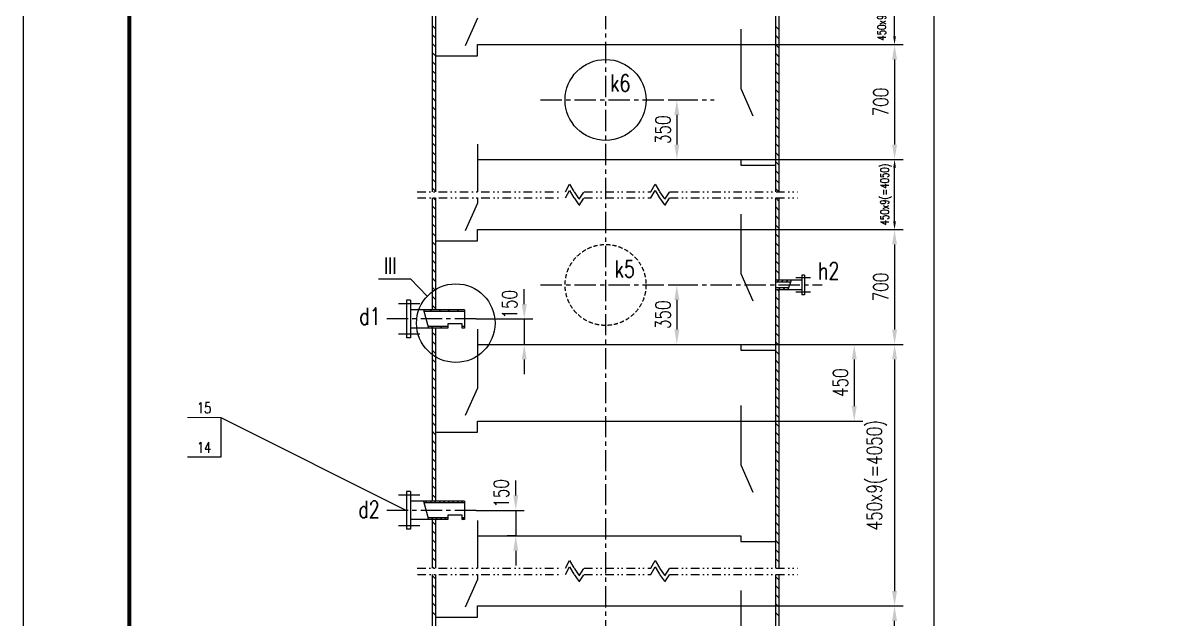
# Model space of a CAD drawing. Extents: x 3113 to 17963, y 3714 to 24739.
# Drawn here: x 3113 to 9889, y 14931 to 18435 of the extents above; entities that cross this region are included whole.
import ezdxf
from ezdxf.enums import TextEntityAlignment as Align

# ---------------------------------------------------------------- set-up
doc = ezdxf.new("R2010")
doc.units = 0
doc.header["$LTSCALE"] = 100
doc.header["$MEASUREMENT"] = 0
for name, pattern in [('CENTER', [2, 1.25, -0.25, 0.25, -0.25]), ('DIVIDE', [1.25, 0.5, -0.25, 0, -0.25, 0, -0.25]), ('HIDDEN', [0.375, 0.25, -0.125])]:
    doc.linetypes.add(name, pattern=pattern)
doc.layers.get('0').update_dxf_attribs({"linetype": 'CONTINUOUS', "lineweight": 25})
doc.layers.get('DEFPOINTS').update_dxf_attribs({"linetype": 'CONTINUOUS', "lineweight": 25})
for name, color, linetype, lineweight in [('1', 2, 'CENTER', 9), ('2', 3, 'HIDDEN', 9), ('3', 4, 'DIVIDE', 9), ('5', 1, 'CONTINUOUS', 9), ('dim', 1, 'CONTINUOUS', 9), ('text', 2, 'CONTINUOUS', 13)]:
    doc.layers.add(name, color=color, linetype=linetype, lineweight=lineweight)
doc.styles.add('COMPLEX', font='romanc', dxfattribs={"width": 0.75, "bigfont": 'HZTXT'})
doc.styles.add('ROMANS', font='romans', dxfattribs={"width": 0.75})
doc.styles.get("Standard").update_dxf_attribs({"font": 'txt', "width": 0.75, "bigfont": 'hztxt'})
doc.dimstyles.get("Standard").update_dxf_attribs({"dimtxt": 0.18, "dimasz": 0.18, "dimexe": 0.18, "dimexo": 0.0625, "dimgap": 0.09, "dimtad": 0, "dimtih": 1, "dimtoh": 1, "dimdec": 4, "dimzin": 0, "dimdsep": 46, "dimtxsty": 'Standard', "dimcen": 0.09, "dimadec": 0, "dimazin": 0, "dimtfac": 1, "dimtdec": 4, "dimtofl": 0, "dimtmove": 0, "dimatfit": 3, "dimfxl": 0, "dimtolj": 1, "dimtzin": 0, "dimarcsym": 0})

# ---------------------------------------------------------------- blocks, each defined once
blk = doc.blocks.new('*D14')
at = {"layer": 'DEFPOINTS', "color": 0}
for p in [(6911.5, 17982.6), (6911.5, 17632.6), (6958.5, 17632.6)]:
    blk.add_point(p, dxfattribs=at)
at = {"layer": 'dim', "color": 0, "lineweight": -2}
for p, q in [((6911.5, 17982.6), (7008.5, 17982.6)), ((6958.5, 17895.1), (6958.5, 17720.1)), ((6911.5, 17632.6), (7008.5, 17632.6))]:
    blk.add_line(p, q, dxfattribs=at)
at = {"layer": 'dim', "color": 0}
for points in [[(6943.9, 17895.1), (6973.1, 17895.1), (6958.5, 17982.6)], [(6943.9, 17720.1), (6973.1, 17720.1), (6958.5, 17632.6)]]:
    blk.add_solid(points, dxfattribs=at)
at = {"layer": 'dim', "color": 0, "insert": (6877.2, 17807.6), "char_height": 87.5, "attachment_point": 5, "rotation": 90, "style": 'ROMANS'}
blk.add_mtext('\\A1;350', dxfattribs=at)
blk = doc.blocks.new('*D15')
at = {"layer": 'DEFPOINTS', "color": 0}
for p in [(6911.5, 16894.8), (6911.5, 16544.8), (6958.5, 16544.8)]:
    blk.add_point(p, dxfattribs=at)
at = {"layer": 'dim', "color": 0, "lineweight": -2}
for p, q in [((6911.5, 16894.8), (7008.5, 16894.8)), ((6958.5, 16807.3), (6958.5, 16632.3)), ((6911.5, 16544.8), (7008.5, 16544.8))]:
    blk.add_line(p, q, dxfattribs=at)
at = {"layer": 'dim', "color": 0}
for points in [[(6943.9, 16807.3), (6973.1, 16807.3), (6958.5, 16894.8)], [(6943.9, 16632.3), (6973.1, 16632.3), (6958.5, 16544.8)]]:
    blk.add_solid(points, dxfattribs=at)
at = {"layer": 'dim', "color": 0, "insert": (6877.2, 16719.8), "char_height": 87.5, "attachment_point": 5, "rotation": 90, "style": 'ROMANS'}
blk.add_mtext('\\A1;350', dxfattribs=at)
blk = doc.blocks.new('*D16')
at = {"layer": 'DEFPOINTS', "color": 0}
for p in [(5777.6, 16694.8), (6011, 16544.8), (6061, 16544.8)]:
    blk.add_point(p, dxfattribs=at)
at = {"layer": 'dim', "color": 0, "lineweight": -2}
for p, q in [((6061, 16782.3), (6061, 16869.8)), ((5777.6, 16694.8), (6111, 16694.8)), ((6061, 16694.8), (6061, 16544.8)), ((6011, 16544.8), (6111, 16544.8)), ((6061, 16457.3), (6061, 16369.8))]:
    blk.add_line(p, q, dxfattribs=at)
at = {"layer": 'dim', "color": 0}
for points in [[(6046.4, 16782.3), (6075.6, 16782.3), (6061, 16694.8)], [(6046.4, 16457.3), (6075.6, 16457.3), (6061, 16544.8)]]:
    blk.add_solid(points, dxfattribs=at)
at = {"layer": 'dim', "color": 0, "insert": (5975.2, 16781.3), "char_height": 87.5, "attachment_point": 5, "rotation": 90, "style": 'ROMANS'}
blk.add_mtext('\\A1;150', dxfattribs=at)
blk = doc.blocks.new('*D17')
at = {"layer": 'DEFPOINTS', "color": 0}
for p in [(5777.6, 15569.4), (6011, 15419.4), (6011, 15419.4)]:
    blk.add_point(p, dxfattribs=at)
at = {"layer": 'dim', "color": 0, "lineweight": -2}
for p, q in [((6011, 15656.9), (6011, 15744.4)), ((5777.6, 15569.4), (6061, 15569.4)), ((6011, 15569.4), (6011, 15419.4)), ((6011, 15419.4), (5961, 15419.4)), ((6011, 15331.9), (6011, 15244.4))]:
    blk.add_line(p, q, dxfattribs=at)
at = {"layer": 'dim', "color": 0}
for points in [[(5996.4, 15656.9), (6025.6, 15656.9), (6011, 15569.4)], [(5996.4, 15331.9), (6025.6, 15331.9), (6011, 15419.4)]]:
    blk.add_solid(points, dxfattribs=at)
at = {"layer": 'dim', "color": 0, "insert": (5925.7, 15668.8), "char_height": 87.5, "attachment_point": 5, "rotation": 90, "style": 'ROMANS'}
blk.add_mtext('\\A1;150', dxfattribs=at)
blk = doc.blocks.new('*D55')
at = {"layer": 'DEFPOINTS', "color": 0}
for p in [(7334.2, 15007.1), (8239.3, 15007.1), (7334.2, 14331.7)]:
    blk.add_point(p, dxfattribs=at)
at = {"layer": 'dim', "color": 0, "lineweight": -2}
for p, q in [((7334.2, 15007.1), (8289.3, 15007.1)), ((8239.3, 14419.2), (8239.3, 14919.6)), ((7334.2, 14331.7), (8289.3, 14331.7))]:
    blk.add_line(p, q, dxfattribs=at)
at = {"layer": 'dim', "color": 0}
for points in [[(8224.7, 14919.6), (8253.8, 14919.6), (8239.3, 15007.1)], [(8224.7, 14419.2), (8253.8, 14419.2), (8239.3, 14331.7)]]:
    blk.add_solid(points, dxfattribs=at)
at = {"layer": 'dim', "color": 0, "insert": (8158, 14669.4), "char_height": 87.5, "attachment_point": 5, "rotation": 90, "style": 'ROMANS'}
blk.add_mtext('\\A1;700', dxfattribs=at)
blk = doc.blocks.new('*D56')
at = {"layer": 'DEFPOINTS', "color": 0}
for p in [(7334.2, 17220.3), (7334.2, 16544.8), (8239.3, 16544.8)]:
    blk.add_point(p, dxfattribs=at)
at = {"layer": 'dim', "color": 0, "lineweight": -2}
for p, q in [((7334.2, 17220.3), (8289.3, 17220.3)), ((8239.3, 17132.8), (8239.3, 16632.3)), ((7334.2, 16544.8), (8289.3, 16544.8))]:
    blk.add_line(p, q, dxfattribs=at)
at = {"layer": 'dim', "color": 0}
for points in [[(8224.7, 17132.8), (8253.8, 17132.8), (8239.3, 17220.3)], [(8224.7, 16632.3), (8253.8, 16632.3), (8239.3, 16544.8)]]:
    blk.add_solid(points, dxfattribs=at)
at = {"layer": 'dim', "color": 0, "insert": (8158, 16882.6), "char_height": 87.5, "attachment_point": 5, "rotation": 90, "style": 'ROMANS'}
blk.add_mtext('\\A1;700', dxfattribs=at)
blk = doc.blocks.new('*D57')
at = {"layer": 'DEFPOINTS', "color": 0}
for p in [(7962.1, 16544.8), (7334.2, 15007.1), (8239.3, 15007.1)]:
    blk.add_point(p, dxfattribs=at)
at = {"layer": 'dim', "color": 0, "lineweight": -2}
for p, q in [((7962.1, 16544.8), (8289.3, 16544.8)), ((8239.3, 16457.3), (8239.3, 15094.6)), ((7334.2, 15007.1), (8289.3, 15007.1))]:
    blk.add_line(p, q, dxfattribs=at)
at = {"layer": 'dim', "color": 0}
for points in [[(8224.7, 16457.3), (8253.8, 16457.3), (8239.3, 16544.8)], [(8224.7, 15094.6), (8253.8, 15094.6), (8239.3, 15007.1)]]:
    blk.add_solid(points, dxfattribs=at)
at = {"layer": 'dim', "color": 0, "insert": (8135.1, 15776), "char_height": 87.5, "attachment_point": 5, "rotation": 90, "style": 'ROMANS'}
blk.add_mtext('\\A1;450x9(=4050)', dxfattribs=at)
blk = doc.blocks.new('*D58')
at = {"layer": 'DEFPOINTS', "color": 0}
for p in [(7334.2, 16544.8), (7334.2, 16094.8), (8002, 16094.8)]:
    blk.add_point(p, dxfattribs=at)
at = {"layer": 'dim', "color": 0, "lineweight": -2}
for p, q in [((7334.2, 16544.8), (8052, 16544.8)), ((8002, 16457.3), (8002, 16182.3)), ((7334.2, 16094.8), (8052, 16094.8))]:
    blk.add_line(p, q, dxfattribs=at)
at = {"layer": 'dim', "color": 0}
for points in [[(7987.4, 16457.3), (8016.6, 16457.3), (8002, 16544.8)], [(7987.4, 16182.3), (8016.6, 16182.3), (8002, 16094.8)]]:
    blk.add_solid(points, dxfattribs=at)
at = {"layer": 'dim', "color": 0, "insert": (7920.8, 16319.8), "char_height": 87.5, "attachment_point": 5, "rotation": 90, "style": 'ROMANS'}
blk.add_mtext('\\A1;450', dxfattribs=at)
blk = doc.blocks.new('*D59')
at = {"layer": 'DEFPOINTS', "color": 0}
for p in [(7334.2, 17632.6), (8239.3, 17632.6), (7334.2, 17220.3)]:
    blk.add_point(p, dxfattribs=at)
at = {"layer": 'dim', "color": 0, "lineweight": -2}
for p, q in [((7334.2, 17632.6), (8267.3, 17632.6)), ((8239.3, 17269.3), (8239.3, 17583.6)), ((7334.2, 17220.3), (8267.3, 17220.3))]:
    blk.add_line(p, q, dxfattribs=at)
at = {"layer": 'dim', "color": 0}
for points in [[(8231.1, 17583.6), (8247.4, 17583.6), (8239.3, 17632.6)], [(8231.1, 17269.3), (8247.4, 17269.3), (8239.3, 17220.3)]]:
    blk.add_solid(points, dxfattribs=at)
at = {"layer": 'dim', "color": 0, "insert": (8188.7, 17426.9), "char_height": 49, "attachment_point": 5, "rotation": 90, "style": 'ROMANS'}
blk.add_mtext('\\A1;450x9(=4050)', dxfattribs=at)
blk = doc.blocks.new('*D60')
at = {"layer": 'DEFPOINTS', "color": 0}
for p in [(7334.2, 18308), (7334.2, 17632.6), (8239.3, 17632.6)]:
    blk.add_point(p, dxfattribs=at)
at = {"layer": 'dim', "color": 0, "lineweight": -2}
for p, q in [((7334.2, 18308), (8289.3, 18308)), ((8239.3, 18220.5), (8239.3, 17720.1)), ((7334.2, 17632.6), (8289.3, 17632.6))]:
    blk.add_line(p, q, dxfattribs=at)
at = {"layer": 'dim', "color": 0}
for points in [[(8224.7, 18220.5), (8253.8, 18220.5), (8239.3, 18308)], [(8224.7, 17720.1), (8253.8, 17720.1), (8239.3, 17632.6)]]:
    blk.add_solid(points, dxfattribs=at)
at = {"layer": 'dim', "color": 0, "insert": (8158, 17970.3), "char_height": 87.5, "attachment_point": 5, "rotation": 90, "style": 'ROMANS'}
blk.add_mtext('\\A1;700', dxfattribs=at)
blk = doc.blocks.new('*D61')
at = {"layer": 'DEFPOINTS', "color": 0}
for p in [(7334.2, 18720.3), (8239.3, 18720.3), (7334.2, 18308)]:
    blk.add_point(p, dxfattribs=at)
at = {"layer": 'dim', "color": 0, "lineweight": -2}
for p, q in [((7334.2, 18720.3), (8267.3, 18720.3)), ((8239.3, 18357), (8239.3, 18671.3)), ((7334.2, 18308), (8267.3, 18308))]:
    blk.add_line(p, q, dxfattribs=at)
at = {"layer": 'dim', "color": 0}
for points in [[(8231.1, 18671.3), (8247.4, 18671.3), (8239.3, 18720.3)], [(8231.1, 18357), (8247.4, 18357), (8239.3, 18308)]]:
    blk.add_solid(points, dxfattribs=at)
at = {"layer": 'dim', "color": 0, "insert": (8171.3, 18513.5), "char_height": 49, "attachment_point": 5, "rotation": 90, "style": 'ROMANS'}
blk.add_mtext('\\A1;450x9(=4050)', dxfattribs=at)
blk = doc.blocks.new('*D67')
at = {"layer": 'DEFPOINTS', "color": 0}
for p in [(7612.7, 21813), (7959.8, 5684), (8470.1, 5684)]:
    blk.add_point(p, dxfattribs=at)
at = {"layer": 'dim', "color": 0, "lineweight": -2}
for p, q in [((7612.7, 21813), (8520.1, 21813)), ((8470.1, 21725.5), (8470.1, 5771.5)), ((7959.8, 5684), (8520.1, 5684))]:
    blk.add_line(p, q, dxfattribs=at)
at = {"layer": 'dim', "color": 0}
for points in [[(8455.5, 21725.5), (8484.7, 21725.5), (8470.1, 21813)], [(8455.5, 5771.5), (8484.7, 5771.5), (8470.1, 5684)]]:
    blk.add_solid(points, dxfattribs=at)
at = {"layer": 'dim', "color": 0, "insert": (8388.9, 13748.5), "char_height": 87.5, "attachment_point": 5, "rotation": 90, "style": 'ROMANS'}
blk.add_mtext('\\A1;40535', dxfattribs=at)

msp = doc.modelspace()

# ---------------------------------------------------------------- hatches: boundary and pattern name
at = {"layer": '5'}
h = msp.add_hatch(dxfattribs=at)
h.set_pattern_fill('ANSI31', color=256, scale=300, style=0)
h.set_pattern_definition([(45, (-5909.53, 33113.19), (-26.516504, 26.516504), [])])
h.paths.add_polyline_path([(5709.2, 16748.8), (5468.3, 16748.8), (5471, 16738.8), (5709.2, 16738.8)])
h.paths.add_polyline_path([(5611.2, 16650.8), (5494.7, 16650.8), (5497.4, 16640.8), (5611.2, 16640.8)])
h.paths.add_polyline_path([(5709.2, 16650.8), (5695.3, 16650.8), (5695.3, 16640.8), (5709.2, 16640.8)])
at = {"layer": 'dim'}
h = msp.add_hatch(dxfattribs=at)
h.set_pattern_fill('ANSI31', color=256, scale=150, style=0)
h.set_pattern_definition([(45, (3234.376, -924.178), (-13.258252, 13.258252), [])])
h.paths.add_polyline_path([(7539.2, 16922.8), (7539.2, 16910.8), (7626.9, 16910.8), (7631.2, 16922.8)])
h.paths.add_polyline_path([(7539.2, 16878.8), (7539.2, 16866.8), (7610.9, 16866.8), (7615.3, 16878.8)])
h = msp.add_hatch(dxfattribs=at)
h.set_pattern_fill('ANSI31', color=256, scale=150, style=0)
h.set_pattern_definition([(45, (3234.376, 1251.247), (-13.258252, 13.258252), [])])
h.paths.add_polyline_path([(5709.2, 15613.4), (5709.2, 15623.4), (5468.3, 15623.4), (5471, 15613.4)])
h.paths.add_polyline_path([(5494.7, 15525.4), (5497.4, 15515.4), (5611.2, 15515.4), (5611.2, 15525.4)])
h.paths.add_polyline_path([(5695.3, 15525.4), (5695.3, 15515.4), (5709.2, 15515.4), (5709.2, 15525.4)])

# ---------------------------------------------------------------- linework, layer by layer
for p, q in [((5519.2, 18494.1), (5519.2, 17443)), ((5539.2, 18494.1), (5539.2, 17443)), ((5785.2, 18463.1), (5713.4, 18301.7)), ((7539.2, 18494.1), (7539.2, 17443)), ((7559.2, 18494.1), (7559.2, 17443)), ((7334.2, 18398.8), (7334.2, 18050.8)), ((5785.2, 18242), (5785.2, 18308)), ((5785.2, 18308), (7334.2, 18308)), ((5539.2, 18242), (5785.2, 18242)), ((7334.2, 18050.8), (7406, 17889.5)), ((5785.2, 17723.3), (5785.2, 17443)), ((5785.2, 17632.6), (7334.2, 17632.6)), ((7334.2, 17632.6), (7334.2, 17599.8)), ((7539.2, 17648.6), (7539.2, 17443)), ((7559.2, 17648.6), (7559.2, 17443)), ((7334.2, 17599.8), (7539.2, 17599.8)), ((5519.2, 17406.4), (5519.2, 16748.8)), ((5539.2, 17406.4), (5539.2, 16748.8)), ((5785.2, 17375.3), (5713.4, 17214)), ((5785.2, 17406.4), (5785.2, 17375.3)), ((5785.2, 17406.4), (5785.2, 17375.3)), ((7539.2, 17406.4), (7539.2, 16894.8)), ((7559.2, 17406.4), (7559.2, 16922.8)), ((7334.2, 17311.1), (7334.2, 16963.1)), ((5785.2, 17220.3), (7334.2, 17220.3)), ((5785.2, 17154.3), (5785.2, 17220.3)), ((5977.5, 17220.3), (7334.2, 17220.3)), ((5539.2, 17154.3), (5785.2, 17154.3)), ((7334.2, 16963.1), (7406, 16801.8)), ((7693.2, 16952.3), (7693.2, 16837.3)), ((7709.2, 16952.3), (7693.2, 16952.3)), ((7709.2, 16952.3), (7709.2, 16837.3)), ((7693.2, 16922.8), (7539.2, 16922.8)), ((7626.9, 16910.8), (7539.2, 16910.8)), ((7539.2, 16894.8), (7539.2, 15229.8)), ((7615.3, 16878.8), (7539.2, 16878.8)), ((5391.2, 16804.8), (5369.2, 16804.8)), ((5369.2, 16804.8), (5369.2, 16584.8)), ((5391.2, 16804.8), (5391.2, 16584.8)), ((7693.2, 16866.8), (7539.2, 16866.8)), ((7559.2, 16866.8), (7559.2, 15229.8)), ((7709.2, 16837.3), (7693.2, 16837.3)), ((5709.2, 16748.8), (5391.2, 16748.8)), ((5709.2, 16738.8), (5471, 16738.8)), ((5709.2, 16748.8), (5709.2, 16640.8)), ((5611.2, 16640.8), (5391.2, 16640.8)), ((5611.2, 16650.8), (5494.7, 16650.8)), ((5519.2, 16640.8), (5519.2, 15623.4)), ((5539.2, 16640.8), (5539.2, 15623.4)), ((5611.2, 16667), (5611.2, 16640.8)), ((5695.3, 16667), (5611.2, 16667)), ((5695.3, 16640.8), (5695.3, 16667)), ((5709.2, 16650.8), (5695.3, 16650.8)), ((5709.2, 16640.8), (5695.3, 16640.8)), ((5785.2, 16635.6), (5785.2, 16287.6)), ((5391.2, 16584.8), (5369.2, 16584.8)), ((5785.2, 16544.8), (7334.2, 16544.8)), ((7334.2, 16544.8), (7334.2, 16512.1)), ((7334.2, 16512.1), (7539.2, 16512.1)), ((5785.2, 16287.6), (5713.4, 16126.3)), ((7334.2, 16185.6), (7334.2, 15837.6)), ((5785.2, 16028.8), (5785.2, 16094.8)), ((5785.2, 16094.8), (7334.2, 16094.8)), ((5539.2, 16028.8), (5785.2, 16028.8)), ((7334.2, 15837.6), (7406, 15676.3)), ((5369.2, 15679.4), (5369.2, 15459.4)), ((5391.2, 15679.4), (5369.2, 15679.4)), ((5391.2, 15679.4), (5391.2, 15459.4)), ((5709.2, 15623.4), (5391.2, 15623.4)), ((5709.2, 15613.4), (5471, 15613.4)), ((5709.2, 15623.4), (5709.2, 15515.4)), ((5611.2, 15525.4), (5494.7, 15525.4)), ((5695.3, 15541.5), (5611.2, 15541.5)), ((5611.2, 15541.5), (5611.2, 15515.4)), ((5695.3, 15515.4), (5695.3, 15541.5)), ((5709.2, 15525.4), (5695.3, 15525.4)), ((5391.2, 15459.4), (5369.2, 15459.4)), ((5611.2, 15515.4), (5391.2, 15515.4)), ((5519.2, 15515.4), (5519.2, 15229.8)), ((5539.2, 15515.4), (5539.2, 15229.8)), ((5709.2, 15515.4), (5695.3, 15515.4)), ((5785.2, 15510.1), (5785.2, 15229.8)), ((5785.2, 15419.4), (7334.2, 15419.4)), ((7334.2, 15419.4), (7334.2, 15386.6)), ((7334.2, 15386.6), (7539.2, 15386.6)), ((5519.2, 15193.2), (5519.2, 14142.1)), ((5539.2, 15193.2), (5539.2, 14142.1)), ((5785.2, 15193.2), (5785.2, 15162.2)), ((5785.2, 15193.2), (5785.2, 15162.2)), ((5785.2, 15193.2), (5785.2, 15162.2)), ((7539.2, 15193.2), (7539.2, 14142.1)), ((7559.2, 15193.2), (7559.2, 14709.7)), ((5785.2, 15162.2), (5713.4, 15000.8)), ((7334.2, 15097.9), (7334.2, 14749.9)), ((5785.2, 14941.1), (5785.2, 15007.1)), ((5785.2, 15007.1), (7334.2, 15007.1)), ((5977.5, 15007.1), (7334.2, 15007.1)), ((5539.2, 14941.1), (5785.2, 14941.1))]:
    msp.add_line(p, q)
at = {"color": 14}
msp.add_lwpolyline([(3112.7, 24739), (3112.7, 3714), (17962.7, 3714), (17962.7, 24739)], close=True, dxfattribs=at)
at = {"color": 14, "const_width": 22.5}
msp.add_lwpolyline([(3737.7, 24489), (3737.7, 3964), (17712.7, 3964), (17712.7, 24489)], close=True, dxfattribs=at)
msp.add_circle((6539.2, 17982.6), 238)
at = {"layer": '1'}
for p, q in [((6539.2, 21924), (6539.2, 6201.2)), ((6157.1, 17982.6), (7178.4, 17982.6)), ((6157.1, 16894.8), (7812.7, 16894.8)), ((7744.6, 16937.3), (7659.2, 16937.3)), ((7744.6, 16852.3), (7659.2, 16852.3)), ((5446.6, 16784.8), (5300.3, 16784.8)), ((5777.6, 16694.8), (5232.3, 16694.8)), ((5446.6, 16604.8), (5300.3, 16604.8)), ((5446.6, 15659.4), (5300.3, 15659.4)), ((5777.6, 15569.4), (5232.3, 15569.4)), ((5446.6, 15479.4), (5300.3, 15479.4))]:
    msp.add_line(p, q, dxfattribs=at)
at = {"layer": '2'}
msp.add_circle((6539.2, 16894.8), 238, dxfattribs=at)
at = {"layer": '3'}
for p, q in [((6353.7, 17443), (6384.6, 17398.5)), ((6384.6, 17398.5), (6412.5, 17443)), ((6857.1, 17443), (6888, 17398.5)), ((6888, 17398.5), (6916, 17443)), ((6353.7, 17406.4), (6384.6, 17361.9)), ((6384.6, 17361.9), (6412.5, 17406.4)), ((6857.1, 17406.4), (6888, 17361.9)), ((6888, 17361.9), (6916, 17406.4)), ((6353.7, 15229.8), (6384.6, 15185.3)), ((6353.7, 15193.2), (6384.6, 15148.7)), ((6384.6, 15185.3), (6412.5, 15229.8)), ((6384.6, 15148.7), (6412.5, 15193.2)), ((6857.1, 15229.8), (6888, 15185.3)), ((6857.1, 15193.2), (6888, 15148.7)), ((6888, 15185.3), (6916, 15229.8)), ((6888, 15148.7), (6916, 15193.2))]:
    msp.add_line(p, q, dxfattribs=at)
for points in [[(5431.4, 17443), (6302.9, 17443), (6327.2, 17487.2), (6353.7, 17443)], [(6412.5, 17443), (6806.3, 17443), (6830.6, 17487.2), (6857.1, 17443)], [(5432.5, 17406.4), (6302.9, 17406.4), (6327.2, 17450.6), (6353.7, 17406.4)], [(6412.5, 17406.4), (6806.3, 17406.4), (6830.6, 17450.6), (6857.1, 17406.4)], [(6916, 17443), (7669.2, 17443)], [(6916, 17406.4), (7669.2, 17406.4)], [(5431.4, 15229.8), (6302.9, 15229.8), (6327.2, 15274), (6353.7, 15229.8)], [(6412.5, 15229.8), (6806.3, 15229.8), (6830.6, 15274), (6857.1, 15229.8)], [(5432.5, 15193.2), (6302.9, 15193.2), (6327.2, 15237.4), (6353.7, 15193.2)], [(6412.5, 15193.2), (6806.3, 15193.2), (6830.6, 15237.4), (6857.1, 15193.2)], [(6916, 15229.8), (7669.2, 15229.8)], [(6916, 15193.2), (7669.2, 15193.2)]]:
    msp.add_lwpolyline(points, dxfattribs=at)
at = {"layer": '5'}
for p, q in [((5391, 16930.3), (5489.7, 16828.3)), ((4276.5, 16116), (4276.5, 15883.1)), ((4276.5, 16116), (5369.2, 15569.4))]:
    msp.add_line(p, q, dxfattribs=at)
for points in [[(5468.3, 16748.8), (5497.4, 16640.8)], [(5468.3, 15623.4), (5497.4, 15515.4)]]:
    msp.add_lwpolyline(points, dxfattribs=at)
msp.add_circle((5658.2, 16670.2), 231.1, dxfattribs=at)
at = {"layer": 'dim'}
for p, q in [((5539.2, 18400.8), (5519.2, 18420.8)), ((5539.2, 18347.8), (5519.2, 18367.8)), ((7559.2, 18396.1), (7539.2, 18416.1)), ((7559.2, 18343), (7539.2, 18363)), ((5539.2, 18294.7), (5519.2, 18314.7)), ((7559.2, 18290), (7539.2, 18310)), ((5539.2, 18241.7), (5519.2, 18261.7)), ((7559.2, 18237), (7539.2, 18257)), ((5539.2, 18188.7), (5519.2, 18208.7)), ((7559.2, 18183.9), (7539.2, 18203.9)), ((5539.2, 18135.6), (5519.2, 18155.6)), ((5539.2, 18082.6), (5519.2, 18102.6)), ((7559.2, 18130.9), (7539.2, 18150.9)), ((7559.2, 18077.9), (7539.2, 18097.9)), ((5539.2, 18029.6), (5519.2, 18049.6)), ((7559.2, 18024.8), (7539.2, 18044.8)), ((5539.2, 17976.5), (5519.2, 17996.5)), ((7559.2, 17971.8), (7539.2, 17991.8)), ((5539.2, 17923.5), (5519.2, 17943.5)), ((5539.2, 17870.5), (5519.2, 17890.5)), ((7559.2, 17918.8), (7539.2, 17938.8)), ((5539.2, 17817.4), (5519.2, 17837.4)), ((7559.2, 17865.7), (7539.2, 17885.7)), ((7559.2, 17812.7), (7539.2, 17832.7)), ((5539.2, 17764.4), (5519.2, 17784.4)), ((7559.2, 17759.7), (7539.2, 17779.7)), ((5539.2, 17711.4), (5519.2, 17731.4)), ((7559.2, 17706.6), (7539.2, 17726.6)), ((5539.2, 17658.3), (5519.2, 17678.3)), ((5539.2, 17605.3), (5519.2, 17625.3)), ((7559.2, 17653.6), (7539.2, 17673.6)), ((7559.2, 17600.6), (7539.2, 17620.6)), ((5539.2, 17552.3), (5519.2, 17572.3)), ((7559.2, 17547.5), (7539.2, 17567.5)), ((5539.2, 17499.2), (5519.2, 17519.2)), ((7559.2, 17494.5), (7539.2, 17514.5)), ((5539.2, 17446.2), (5519.2, 17466.2)), ((7557.7, 17443), (7539.2, 17461.5)), ((5539.2, 17340.1), (5519.2, 17360.1)), ((5539.2, 17393.2), (5526, 17406.4)), ((7559.2, 17335.4), (7539.2, 17355.4)), ((7559.2, 17388.4), (7541.2, 17406.4)), ((5539.2, 17287.1), (5519.2, 17307.1)), ((7559.2, 17282.4), (7539.2, 17302.4)), ((5539.2, 17234.1), (5519.2, 17254.1)), ((7559.2, 17229.3), (7539.2, 17249.3)), ((5539.2, 17181), (5519.2, 17201)), ((5539.2, 17128), (5519.2, 17148)), ((7559.2, 17176.3), (7539.2, 17196.3)), ((7559.2, 17123.3), (7539.2, 17143.3)), ((5539.2, 17075), (5519.2, 17095)), ((7559.2, 17070.2), (7539.2, 17090.2)), ((5539.2, 17021.9), (5519.2, 17041.9)), ((7559.2, 17017.2), (7539.2, 17037.2)), ((5539.2, 16968.9), (5519.2, 16988.9)), ((7559.2, 16964.2), (7539.2, 16984.2)), ((5203.9, 16930.3), (5391, 16930.3)), ((5539.2, 16915.9), (5519.2, 16935.9)), ((5539.2, 16862.8), (5519.2, 16882.8)), ((7547.5, 16922.8), (7539.2, 16931.1)), ((7631.2, 16922.8), (7610.9, 16866.8)), ((5539.2, 16809.8), (5519.2, 16829.8)), ((7559.2, 16805.1), (7539.2, 16825.1)), ((7559.2, 16858.1), (7550.5, 16866.8)), ((5539.2, 16756.8), (5519.2, 16776.8)), ((7559.2, 16752), (7539.2, 16772)), ((7559.2, 16699), (7539.2, 16719)), ((5539.2, 16597.7), (5519.2, 16617.7)), ((7559.2, 16646), (7539.2, 16666)), ((7559.2, 16592.9), (7539.2, 16612.9)), ((5539.2, 16544.6), (5519.2, 16564.6)), ((7559.2, 16539.9), (7539.2, 16559.9)), ((5539.2, 16491.6), (5519.2, 16511.6)), ((7559.2, 16486.9), (7539.2, 16506.9)), ((5539.2, 16438.6), (5519.2, 16458.6)), ((5539.2, 16385.6), (5519.2, 16405.6)), ((7559.2, 16433.8), (7539.2, 16453.8)), ((7559.2, 16380.8), (7539.2, 16400.8)), ((5539.2, 16332.5), (5519.2, 16352.5)), ((7559.2, 16327.8), (7539.2, 16347.8)), ((5539.2, 16279.5), (5519.2, 16299.5)), ((7559.2, 16274.7), (7539.2, 16294.7)), ((5539.2, 16226.5), (5519.2, 16246.5)), ((7559.2, 16221.7), (7539.2, 16241.7)), ((5539.2, 16173.4), (5519.2, 16193.4)), ((5539.2, 16120.4), (5519.2, 16140.4)), ((7559.2, 16168.7), (7539.2, 16188.7)), ((7559.2, 16115.6), (7539.2, 16135.6)), ((5539.2, 16067.4), (5519.2, 16087.4)), ((7559.2, 16062.6), (7539.2, 16082.6)), ((5539.2, 16014.3), (5519.2, 16034.3)), ((7559.2, 16009.6), (7539.2, 16029.6)), ((5539.2, 15961.3), (5519.2, 15981.3)), ((5539.2, 15908.3), (5519.2, 15928.3)), ((7559.2, 15956.5), (7539.2, 15976.5)), ((7559.2, 15903.5), (7539.2, 15923.5)), ((5539.2, 15855.2), (5519.2, 15875.2)), ((7559.2, 15850.5), (7539.2, 15870.5)), ((5539.2, 15802.2), (5519.2, 15822.2)), ((7559.2, 15797.4), (7539.2, 15817.4)), ((5539.2, 15749.2), (5519.2, 15769.2)), ((7559.2, 15744.4), (7539.2, 15764.4)), ((5539.2, 15696.1), (5519.2, 15716.1)), ((5539.2, 15643.1), (5519.2, 15663.1)), ((7559.2, 15691.4), (7539.2, 15711.4)), ((7559.2, 15638.3), (7539.2, 15658.3)), ((7559.2, 15585.3), (7539.2, 15605.3)), ((7559.2, 15532.3), (7539.2, 15552.3)), ((5539.2, 15484), (5519.2, 15504)), ((5539.2, 15431), (5519.2, 15451)), ((7559.2, 15479.2), (7539.2, 15499.2)), ((5539.2, 15377.9), (5519.2, 15397.9)), ((7559.2, 15426.2), (7539.2, 15446.2)), ((7559.2, 15373.2), (7539.2, 15393.2)), ((5539.2, 15324.9), (5519.2, 15344.9)), ((7559.2, 15320.1), (7539.2, 15340.1)), ((5539.2, 15271.9), (5519.2, 15291.9)), ((7559.2, 15267.1), (7539.2, 15287.1)), ((5528.3, 15229.8), (5519.2, 15238.8)), ((5539.2, 15165.8), (5519.2, 15185.8)), ((7543.5, 15229.8), (7539.2, 15234.1)), ((7559.2, 15161), (7539.2, 15181)), ((5539.2, 15112.8), (5519.2, 15132.8)), ((7559.2, 15108), (7539.2, 15128)), ((5539.2, 15059.7), (5519.2, 15079.7)), ((7559.2, 15055), (7539.2, 15075)), ((5539.2, 15006.7), (5519.2, 15026.7)), ((7559.2, 15001.9), (7539.2, 15021.9)), ((5539.2, 14953.7), (5519.2, 14973.7)), ((7559.2, 14948.9), (7539.2, 14968.9))]:
    msp.add_line(p, q, dxfattribs=at)
at = {"layer": 'text', "const_width": 6.4}
for points in [[(4079, 16116), (4276.5, 16116)], [(4079, 15883.1), (4276.5, 15883.1)]]:
    msp.add_lwpolyline(points, dxfattribs=at)

# ---------------------------------------------------------------- texts
at = {"layer": '5', "char_height": 100, "width": 478.2, "attachment_point": 1, "style": 'ROMANS'}
for s, insert in [('k6', (6566.3, 18132.2)), ('k5', (6592.8, 17038.9)), ('h2', (7789.4, 17027.8)), ('d1', (5090.7, 16761.2)), ('d2', (5085.4, 15624.7))]:
    msp.add_mtext(s, dxfattribs=dict(at, insert=insert))
at = {"layer": 'dim', "style": 'COMPLEX', "width": 0.75}
msp.add_text('III', height=96, dxfattribs=at).set_placement((5236, 16960.7))
at = {"layer": 'text', "style": 'ROMANS', "width": 0.75}
for s, p in [('15', (4177.8, 16172)), ('14', (4177.8, 15939.1))]:
    msp.add_text(s, height=64, dxfattribs=at).set_placement(p, align=Align.MIDDLE)

# ---------------------------------------------------------------- dimensions: what is measured, and where the dimension line sits
at = {"layer": 'dim'}
for base, p1, p2, text, picture, middle in [((8470.1, 5684), (7612.7, 21813), (7959.8, 5684), '40535', '*D67', (8388.9, 13748.5)), ((8239.3, 17632.6), (7334.2, 18308), (7334.2, 17632.6), '700', '*D60', (8158, 17970.3)), ((8239.3, 16544.8), (7334.2, 17220.3), (7334.2, 16544.8), '700', '*D56', (8158, 16882.6)), ((8239.3, 15007.1), (7962.1, 16544.8), (7334.2, 15007.1), '450x9(=4050)', '*D57', (8135.1, 15776)), ((8239.3, 15007.1), (7334.2, 14331.7), (7334.2, 15007.1), '700', '*D55', (8158, 14669.4))]:
    dim = msp.add_linear_dim(base=base, p1=p1, p2=p2, angle=90, text=text, dimstyle='Standard', override={"dimscale": 25, "dimtxt": 3.5, "dimasz": 3.5, "dimexe": 2, "dimexo": 0, "dimgap": 1.5, "dimtad": 1, "dimtih": 0, "dimtoh": 0, "dimdec": 0, "dimtxsty": 'ROMANS', "dimtdec": 0, "dimtofl": 1, "dimtmove": 2}, dxfattribs=at)
    dim.commit()
    dim.dimension.update_dxf_attribs({"geometry": picture, "text_midpoint": middle})
for base, p1, p2, picture, middle in [((8239.3, 18720.3), (7334.2, 18308), (7334.2, 18720.3), '*D61', (8171.3, 18513.5)), ((8239.3, 17632.6), (7334.2, 17220.3), (7334.2, 17632.6), '*D59', (8188.7, 17426.9))]:
    dim = msp.add_linear_dim(base=base, p1=p1, p2=p2, angle=90, text='450x9(=4050)', dimstyle='Standard', override={"dimscale": 14, "dimtxt": 3.5, "dimasz": 3.5, "dimexe": 2, "dimexo": 0, "dimgap": 1.5, "dimtad": 1, "dimtih": 0, "dimtoh": 0, "dimdec": 0, "dimtxsty": 'ROMANS', "dimtdec": 0, "dimtofl": 1, "dimtmove": 2}, dxfattribs=at)
    dim.commit()
    dim.dimension.update_dxf_attribs({"geometry": picture, "text_midpoint": middle, "dimtype": 160})
for base, p1, p2, picture, middle in [((6958.5, 17632.6), (6911.5, 17982.6), (6911.5, 17632.6), '*D14', (6877.2, 17807.6)), ((6958.5, 16544.8), (6911.5, 16894.8), (6911.5, 16544.8), '*D15', (6877.2, 16719.8)), ((8002, 16094.8), (7334.2, 16544.8), (7334.2, 16094.8), '*D58', (7920.8, 16319.8))]:
    dim = msp.add_linear_dim(base=base, p1=p1, p2=p2, angle=90, dimstyle='Standard', override={"dimscale": 25, "dimtxt": 3.5, "dimasz": 3.5, "dimexe": 2, "dimexo": 0, "dimgap": 1.5, "dimtad": 1, "dimtih": 0, "dimtoh": 0, "dimdec": 0, "dimtxsty": 'ROMANS', "dimtdec": 0, "dimtofl": 1, "dimtmove": 2}, dxfattribs=at)
    dim.commit()
    dim.dimension.update_dxf_attribs({"geometry": picture, "text_midpoint": middle})
for base, p1, p2, picture, middle in [((6061, 16544.8), (5777.6, 16694.8), (6011, 16544.8), '*D16', (5975.2, 16781.3)), ((6011, 15419.4), (5777.6, 15569.4), (6011, 15419.4), '*D17', (5925.7, 15668.8))]:
    dim = msp.add_linear_dim(base=base, p1=p1, p2=p2, angle=90, dimstyle='Standard', override={"dimscale": 25, "dimtxt": 3.5, "dimasz": 3.5, "dimexe": 2, "dimexo": 0, "dimgap": 1.5, "dimtad": 1, "dimtih": 0, "dimtoh": 0, "dimdec": 0, "dimtxsty": 'ROMANS', "dimtdec": 0, "dimtofl": 1, "dimtmove": 2}, dxfattribs=at)
    dim.commit()
    dim.dimension.update_dxf_attribs({"geometry": picture, "text_midpoint": middle, "dimtype": 160})

doc.saveas('drawing.dxf')
